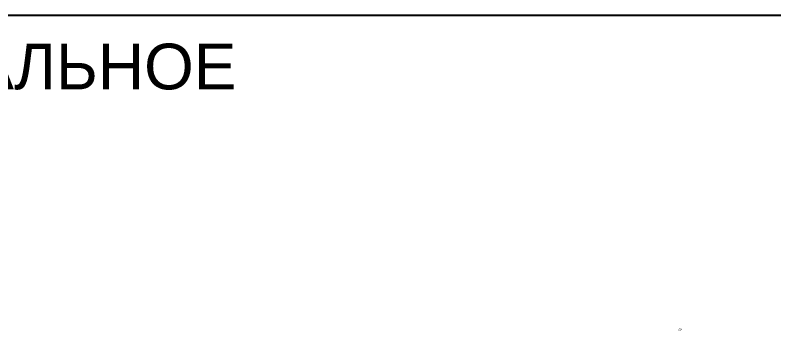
# Model space of a CAD drawing. Header units: millimetres. Extents: x 0 to 42436567, y 0 to 23754735.
# Drawn here: x 41773495 to 42105031, y 23615288 to 23754735 of the extents above; entities that cross this region are included whole.
import ezdxf

# ---------------------------------------------------------------- set-up
doc = ezdxf.new("R2010")
doc.units = ezdxf.units.MM
doc.set_wipeout_variables(frame=1)
doc.layers.add('ВК_Текст', color=7, linetype='Continuous', lineweight=25)
doc.layers.add('Выноски', color=7, linetype='Continuous')
doc.styles.add('GOST_100', font='cs_gost2304.shx', dxfattribs={"width": 0.7, "height": 300})
doc.styles.get("Standard").update_dxf_attribs({"font": 'arial.ttf'})

# ---------------------------------------------------------------- blocks, each defined once
blk = doc.blocks.new('hdsgth')
at = {"color": 255}
blk.add_wipeout([(-1038, 533), (1038, 533), (1038, -533), (-1038, -533)], dxfattribs=at)
at = {"layer": 'ВК_Текст', "insert": (51, 25), "char_height": 1066.7, "attachment_point": 5, "rotation": 359.99126, "style": 'GOST_100'}
blk.add_mtext('К2c', dxfattribs=at)

msp = doc.modelspace()

# ---------------------------------------------------------------- block references
at = {"rotation": 17.47507423662985}
msp.add_blockref('hdsgth', (42063986.384, 23617272.059), dxfattribs=at)

# ---------------------------------------------------------------- texts
at = {"layer": 'Выноски', "color": 240, "lineweight": -2, "true_color": 0xed1f24, "insert": (41684629.672, 23742262.407), "char_height": 20000, "width": 735841.57572, "attachment_point": 1}
msp.add_mtext('АКТУАЛЬНОЕ', dxfattribs=at)

# ---------------------------------------------------------------- next in the draw order: linework, layer by layer
msp.add_lwpolyline([(41358582.367, 23754735.173), (42436566.505, 23754735.173), (42436566.505, 23352488.377), (41358582.367, 23352488.377)], close=True)

doc.saveas('drawing.dxf')
